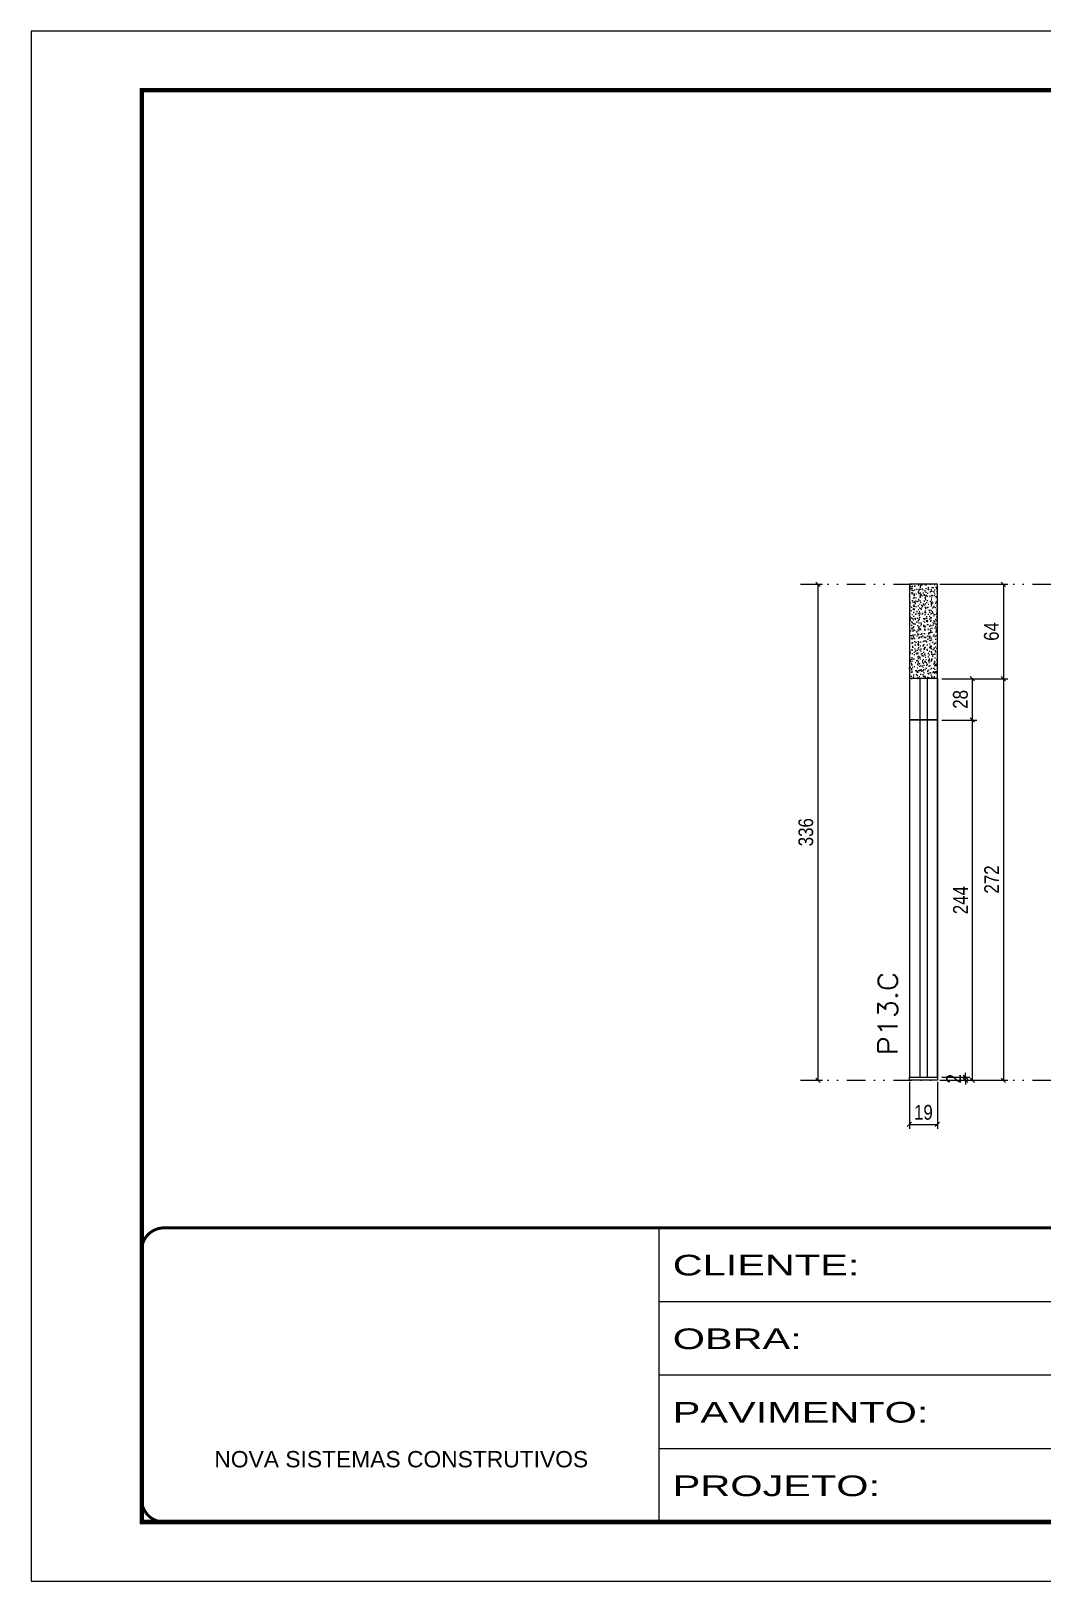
# Model space of a CAD drawing. Header units: millimetres. Extents: x 1945 to 8225, y 304 to 15137.
# Drawn here: x 5128 to 5813, y 7196 to 8246 of the extents above; entities that cross this region are included whole.
import ezdxf

# ---------------------------------------------------------------- set-up
doc = ezdxf.new("R2010")
doc.units = ezdxf.units.MM
for name, pattern in [('CONTINUO', [0]), ('DASHED', [0.75, 0.5, -0.25]), ('DIVIDE2', [0.625, 0.25, -0.125, 0, -0.125, 0, -0.125])]:
    doc.linetypes.add(name, pattern=pattern)
for name, color, linetype in [('COTA', 241, 'Continuous'), ('Nível', 160, 'Continuous'), ('Painéis', 200, 'Continuous'), ('SARR_2.2x7', 40, 'Continuous')]:
    doc.layers.add(name, color=color, linetype=linetype)
for name, color, linetype, lineweight in [('Folhas', 255, 'Continuous', 9), ('SARRAFO DE PRESSAO', 251, 'DASHED', 9), ('Texto Seção', 7, 'Continuous', 15)]:
    doc.layers.add(name, color=color, linetype=linetype, lineweight=lineweight)
doc.styles.add('ARIAL', font='arial.ttf')
doc.styles.add('COTA TECNICA', font='techl___.ttf', dxfattribs={"height": 10})
doc.styles.add('COTA TECNICA-50', font='techl___.ttf', dxfattribs={"height": 10})
doc.styles.add('REGUA-120', font='ROMANS.shx', dxfattribs={"height": 15})
doc.styles.add('Tecnologia', font='')
doc.styles.get('Tecnologia').set_extended_font_data('Forgotten Futurist')
doc.dimstyles.new('COTA PAINEL-50', dxfattribs={"dimtxt": 10, "dimasz": 3, "dimexe": 3, "dimexo": 3, "dimgap": 3, "dimtad": 1, "dimdec": 1, "dimzin": 12, "dimdsep": 46, "dimtxsty": 'COTA TECNICA-50', "dimblk1": 'OBLIQUE', "dimblk2": 'OBLIQUE', "dimsah": 1, "dimcen": 0.9, "dimclrd": 4, "dimclre": 4, "dimclrt": 240, "dimadec": 1, "dimazin": 3, "dimtfac": 1, "dimtdec": 1, "dimtmove": 0, "dimatfit": 3, "dimfxl": 1, "dimtolj": 1, "dimtzin": 12, "dimarcsym": 0})
doc.dimstyles.new('PAINEL', dxfattribs={"dimtxt": 10, "dimasz": 3, "dimexe": 3, "dimexo": 3, "dimgap": 3, "dimtad": 1, "dimdec": 1, "dimzin": 12, "dimdsep": 46, "dimtxsty": 'COTA TECNICA', "dimblk1": 'OBLIQUE', "dimblk2": 'OBLIQUE', "dimsah": 1, "dimcen": 0.9, "dimclrd": 4, "dimclre": 4, "dimclrt": 240, "dimadec": 1, "dimazin": 3, "dimtfac": 1, "dimtdec": 1, "dimtmove": 0, "dimatfit": 3, "dimfxl": 1, "dimtolj": 1, "dimtzin": 12, "dimarcsym": 0})

# ---------------------------------------------------------------- blocks, each defined once
blk = doc.blocks.new('9999999999')
at = {"color": 30, "linetype": 'CONTINUO'}
for p, q in [((98564.6, 34230.2), (98564.6, 34429.4)), ((98564.6, 34379.6), (99584, 34379.6)), ((98564.6, 34329.8), (99488, 34329.8)), ((98564.6, 34280), (99488, 34280))]:
    blk.add_line(p, q, dxfattribs=at)
at = {"color": 30, "linetype": 'CONTINUO', "const_width": 2}
blk.add_lwpolyline([(99584, 34230.2), (99584, 34414.4, 0.414214), (99569, 34429.4), (98229, 34429.4, 0.414214), (98214, 34414.4), (98214, 34245.2, 0.414214), (98229, 34230.2), (99584, 34230.2)], format="xyb", dxfattribs=at)
at = {"layer": 'Folhas'}
blk.add_lwpolyline([(98139, 34190.2), (99624, 34190.2), (99624, 35240.2), (98139, 35240.2)], close=True, dxfattribs=at)
at = {"layer": 'Folhas', "color": 30, "const_width": 3}
blk.add_lwpolyline([(98214, 34230.2), (99584, 34230.2), (99584, 35200.2), (98214, 35200.2)], close=True, dxfattribs=at)
at = {"color": 7, "linetype": 'Continuous', "ltscale": 5, "style": 'ARIAL'}
blk.add_text('NOVA SISTEMAS CONSTRUTIVOS', height=11.059, dxfattribs=at).set_placement((98263.2, 34267.2))
at = {"layer": 'Folhas', "color": 7, "style": 'Tecnologia', "width": 1.5}
for s, p in [('CLIENTE:', (98573.7, 34397.2)), ('OBRA:', (98573.7, 34347.3)), ('PAVIMENTO:', (98573.7, 34297.5)), ('PROJETO:', (98573.7, 34247.7))]:
    blk.add_text(s, height=14, dxfattribs=at).set_placement(p)
blk = doc.blocks.new('_Oblique')
at = {"color": 0, "linetype": 'ByBlock', "lineweight": -2}
blk.add_line((-0.5, -0.5), (0.5, 0.5), dxfattribs=at)
blk = doc.blocks.new('*D1066')
at = {"layer": 'COTA', "color": 4, "lineweight": -2, "transparency": 16777216}
for p, q in [((5652.7, 7870.9), (5664.5, 7870.9)), ((5661.5, 7534.9), (5661.5, 7870.9)), ((5652.7, 7534.9), (5664.5, 7534.9))]:
    blk.add_line(p, q, dxfattribs=at)
at = {"layer": 'Defpoints', "color": 0, "transparency": 16777216}
for p in [(5649.7, 7870.9), (5661.5, 7870.9), (5649.7, 7534.9)]:
    blk.add_point(p, dxfattribs=at)
at = {"layer": 'COTA', "color": 4, "lineweight": -2, "transparency": 16777216, "xscale": 3, "yscale": 3, "zscale": 3}
for p, rotation in [((5661.5, 7870.9), 90), ((5661.5, 7534.9), 270)]:
    blk.add_blockref('_Oblique', p, dxfattribs=dict(at, rotation=rotation))
at = {"layer": 'COTA', "color": 240, "transparency": 16777216, "insert": (5653.3, 7702.9), "char_height": 10, "attachment_point": 5, "rotation": 90, "style": 'COTA TECNICA-50'}
blk.add_mtext('\\A1;336', dxfattribs=at)
blk = doc.blocks.new('*D1074')
at = {"layer": 'COTA', "color": 4, "lineweight": -2, "transparency": 16777216}
for p, q in [((5723.4, 7533.9), (5723.4, 7502)), ((5742.4, 7533.9), (5742.4, 7502)), ((5723.4, 7505), (5742.4, 7505))]:
    blk.add_line(p, q, dxfattribs=at)
at = {"layer": 'Defpoints', "color": 0, "transparency": 16777216}
for p in [(5723.4, 7536.9), (5742.4, 7536.9), (5742.4, 7505)]:
    blk.add_point(p, dxfattribs=at)
at = {"layer": 'COTA', "color": 4, "lineweight": -2, "transparency": 16777216, "xscale": 3, "yscale": 3, "zscale": 3, "rotation": 180}
blk.add_blockref('_Oblique', (5723.4, 7505), dxfattribs=at)
at = {"layer": 'COTA', "color": 4, "lineweight": -2, "transparency": 16777216, "xscale": 3, "yscale": 3, "zscale": 3}
blk.add_blockref('_Oblique', (5742.4, 7505), dxfattribs=at)
at = {"layer": 'COTA', "color": 240, "transparency": 16777216, "insert": (5732.9, 7513.1), "char_height": 10, "attachment_point": 5, "style": 'COTA TECNICA'}
blk.add_mtext('\\A1;19', dxfattribs=at)
blk = doc.blocks.new('*D1075')
at = {"layer": 'COTA', "color": 4, "lineweight": -2, "transparency": 16777216}
for p, q in [((5761.4, 7536.9), (5761.4, 7539.9)), ((5745.4, 7536.9), (5764.4, 7536.9)), ((5745.4, 7534.9), (5764.4, 7534.9)), ((5761.4, 7534.9), (5761.4, 7536.9)), ((5761.4, 7534.9), (5761.4, 7531.9))]:
    blk.add_line(p, q, dxfattribs=at)
at = {"layer": 'Defpoints', "color": 0, "transparency": 16777216}
for p in [(5742.4, 7536.9), (5742.4, 7534.9), (5761.4, 7536.9)]:
    blk.add_point(p, dxfattribs=at)
at = {"layer": 'COTA', "color": 4, "lineweight": -2, "transparency": 16777216, "xscale": 3, "yscale": 3, "zscale": 3}
for p, rotation in [((5761.4, 7536.9), 270), ((5761.4, 7534.9), 90)]:
    blk.add_blockref('_Oblique', p, dxfattribs=dict(at, rotation=rotation))
at = {"layer": 'COTA', "color": 240, "transparency": 16777216, "insert": (5753.4, 7535.9), "char_height": 10, "attachment_point": 5, "rotation": 90, "style": 'COTA TECNICA-50'}
blk.add_mtext('\\A1;2', dxfattribs=at)
blk = doc.blocks.new('*D1076')
at = {"layer": 'COTA', "color": 4, "linetype": 'ByBlock', "lineweight": -2, "transparency": 16777216}
for p, q in [((5745.4, 7806.9), (5769.1, 7806.9)), ((5766.1, 7778.9), (5766.1, 7806.9)), ((5745.4, 7778.9), (5769.1, 7778.9))]:
    blk.add_line(p, q, dxfattribs=at)
at = {"layer": 'Defpoints', "color": 0, "linetype": 'ByBlock', "transparency": 16777216}
for p in [(5742.4, 7806.9), (5766.1, 7806.9), (5742.4, 7778.9)]:
    blk.add_point(p, dxfattribs=at)
at = {"layer": 'COTA', "color": 4, "linetype": 'ByBlock', "lineweight": -2, "transparency": 16777216, "xscale": 3, "yscale": 3, "zscale": 3}
for p, rotation in [((5766.1, 7806.9), 90), ((5766.1, 7778.9), 270)]:
    blk.add_blockref('_Oblique', p, dxfattribs=dict(at, rotation=rotation))
at = {"layer": 'COTA', "color": 240, "linetype": 'ByBlock', "transparency": 16777216, "insert": (5758, 7792.9), "char_height": 10, "attachment_point": 5, "rotation": 90, "style": 'COTA TECNICA'}
blk.add_mtext('\\A1;28', dxfattribs=at)
blk = doc.blocks.new('*D1077')
at = {"layer": 'COTA', "color": 4, "lineweight": -2, "transparency": 16777216}
for p, q in [((5745.4, 7778.9), (5769.1, 7778.9)), ((5766.1, 7534.9), (5766.1, 7778.9)), ((5745.4, 7534.9), (5769.1, 7534.9))]:
    blk.add_line(p, q, dxfattribs=at)
at = {"layer": 'Defpoints', "color": 0, "transparency": 16777216}
for p in [(5742.4, 7778.9), (5766.1, 7778.9), (5742.4, 7534.9)]:
    blk.add_point(p, dxfattribs=at)
at = {"layer": 'COTA', "color": 4, "lineweight": -2, "transparency": 16777216, "xscale": 3, "yscale": 3, "zscale": 3}
for p, rotation in [((5766.1, 7778.9), 90), ((5766.1, 7534.9), 270)]:
    blk.add_blockref('_Oblique', p, dxfattribs=dict(at, rotation=rotation))
at = {"layer": 'COTA', "color": 240, "transparency": 16777216, "insert": (5758, 7656.9), "char_height": 10, "attachment_point": 5, "rotation": 90, "style": 'COTA TECNICA'}
blk.add_mtext('\\A1;244', dxfattribs=at)
blk = doc.blocks.new('*D1626')
at = {"layer": 'COTA', "color": 4, "lineweight": -2, "transparency": 16777216}
for p, q in [((5745.4, 7870.9), (5790.1, 7870.9)), ((5787.1, 7870.9), (5787.1, 7806.9)), ((5745.4, 7806.9), (5790.1, 7806.9))]:
    blk.add_line(p, q, dxfattribs=at)
at = {"layer": 'Defpoints', "color": 0, "transparency": 16777216}
for p in [(5742.4, 7870.9), (5742.4, 7806.9), (5787.1, 7806.9)]:
    blk.add_point(p, dxfattribs=at)
at = {"layer": 'COTA', "color": 4, "lineweight": -2, "transparency": 16777216, "xscale": 3, "yscale": 3, "zscale": 3}
for p, rotation in [((5787.1, 7870.9), 90), ((5787.1, 7806.9), 270)]:
    blk.add_blockref('_Oblique', p, dxfattribs=dict(at, rotation=rotation))
at = {"layer": 'COTA', "color": 240, "transparency": 16777216, "insert": (5779, 7838.9), "char_height": 10, "attachment_point": 5, "rotation": 90, "style": 'COTA TECNICA'}
blk.add_mtext('\\A1;64', dxfattribs=at)
blk = doc.blocks.new('*D1627')
at = {"layer": 'COTA', "color": 4, "lineweight": -2, "transparency": 16777216}
for p, q in [((5745.4, 7806.9), (5790.1, 7806.9)), ((5787.1, 7806.9), (5787.1, 7534.9)), ((5745.4, 7534.9), (5790.1, 7534.9))]:
    blk.add_line(p, q, dxfattribs=at)
at = {"layer": 'Defpoints', "color": 0, "transparency": 16777216}
for p in [(5742.4, 7806.9), (5742.4, 7534.9), (5787.1, 7534.9)]:
    blk.add_point(p, dxfattribs=at)
at = {"layer": 'COTA', "color": 4, "lineweight": -2, "transparency": 16777216, "xscale": 3, "yscale": 3, "zscale": 3}
for p, rotation in [((5787.1, 7806.9), 90), ((5787.1, 7534.9), 270)]:
    blk.add_blockref('_Oblique', p, dxfattribs=dict(at, rotation=rotation))
at = {"layer": 'COTA', "color": 240, "transparency": 16777216, "insert": (5779.1, 7670.9), "char_height": 10, "attachment_point": 5, "rotation": 90, "style": 'COTA TECNICA'}
blk.add_mtext('\\A1;272', dxfattribs=at)

msp = doc.modelspace()

# ---------------------------------------------------------------- hatches: boundary and pattern name
at = {"layer": 'COTA', "linetype": 'ByBlock'}
h = msp.add_hatch(dxfattribs=at)
h.set_pattern_fill('AR-CONC', color=256, scale=0.03)
h.set_pattern_definition([(50, (-11436.2764, 2372.5064), (5.4655401, -0.4781726), [0.5715, -6.2865]), (355, (-11436.2764, 2372.5064), (-1.0573026, 5.7317054), [0.4572, -5.0292175]), (100.451445, (-11435.821, 2372.4665), (4.4082374, 5.2535326), [0.4857003, -5.3427073]), (46.1842, (-11436.2764, 2374.0304), (8.1323712, -1.2612698), [0.85725, -9.42975]), (96.63556, (-11435.599, 2373.925), (7.122124, 7.4227837), [0.7285507, -8.0140682]), (351.18415, (-11436.276, 2374.03), (7.122124, 7.4227837), [0.685799, -7.543792]), (21, (-11435.5144, 2373.6494), (4.5484317, -3.067956), [0.5715, -6.2865]), (326, (-11435.5144, 2373.6494), (1.8540609, 5.525639), [0.4572, -5.0292]), (71.451445, (-11435.1354, 2373.3937), (6.4024926, 2.457683), [0.4857003, -5.3426981]), (37.5, (-11436.2764, 2372.5064), (0.0926581, 2.53665117), [0, -4.96824, 0, -5.1054, 0, -5.04825]), (7.5, (-11436.2764, 2372.5064), (2.00458988, 3.00541724), [0, -2.91084, 0, -4.85394, 0, -1.92405]), (327.5, (-11437.9756, 2372.5064), (4.06771786, -0.17186232), [0, -1.905, 0, -5.9436, 0, -7.8867]), (317.5, (-11438.7376, 2372.5064), (4.44387544, 0.7627947), [0, -2.4765, 0, -3.94716, 0, -5.6007])])
h.paths.add_polyline_path([(5723.45, 7806.94), (5742.45, 7806.94), (5742.45, 7870.94), (5723.45, 7870.94)])

# ---------------------------------------------------------------- linework, layer by layer
msp.add_lwpolyline([(5742.45, 7806.94), (5742.45, 7870.94), (5723.45, 7870.94), (5723.45, 7806.94)], dxfattribs=at)
at = {"layer": 'Nível', "color": 4, "linetype": 'DIVIDE2', "ltscale": 50}
for p, q in [((5649.65, 7870.94), (6559.86, 7870.94)), ((5649.65, 7534.94), (6559.86, 7534.94))]:
    msp.add_line(p, q, dxfattribs=at)
at = {"layer": 'Painéis'}
for p, q in [((5723.45, 7806.94), (5723.45, 7536.94)), ((5742.45, 7806.94), (5723.45, 7806.94)), ((5742.45, 7536.94), (5742.45, 7806.94)), ((5742.45, 7806.94), (5742.45, 7536.94)), ((5723.45, 7778.94), (5742.45, 7778.94)), ((5742.45, 7778.94), (5723.45, 7778.94)), ((5723.45, 7536.94), (5742.45, 7536.94))]:
    msp.add_line(p, q, dxfattribs=at)
msp.add_lwpolyline([(5723.45, 7536.94), (5742.45, 7536.94), (5742.45, 7534.94), (5723.45, 7534.94)], close=True, dxfattribs=at)
at = {"layer": 'SARR_2.2x7'}
for p, q in [((5730.45, 7806.94), (5730.45, 7536.94)), ((5735.45, 7806.94), (5735.45, 7536.94)), ((5730.45, 7778.94), (5730.45, 7778.94)), ((5730.45, 7778.94), (5730.45, 7778.94)), ((5735.45, 7778.94), (5735.45, 7778.94)), ((5735.45, 7778.94), (5735.45, 7778.94))]:
    msp.add_line(p, q, dxfattribs=at)

# ---------------------------------------------------------------- block references
at = {"layer": 'SARRAFO DE PRESSAO', "color": 6, "linetype": 'ByBlock'}
msp.add_blockref('9999999999', (-93010.62, -26994.55), dxfattribs=at)

# ---------------------------------------------------------------- texts
at = {"layer": 'Texto Seção', "style": 'REGUA-120', "width": 1.1}
msp.add_text('P13.C', height=13, rotation=90, dxfattribs=at).set_placement((5715.29, 7551.84))

# ---------------------------------------------------------------- dimensions: what is measured, and where the dimension line sits
at = {"layer": 'COTA'}
for base, p1, p2, dimstyle, picture, middle in [((5661.5, 7870.94), (5649.65, 7534.94), (5649.65, 7870.94), 'COTA PAINEL-50', '*D1066', (5653.28, 7702.94)), ((5787.14, 7806.94), (5742.45, 7870.94), (5742.45, 7806.94), 'PAINEL', '*D1626', (5779.03, 7838.94)), ((5787.14, 7534.94), (5742.45, 7806.94), (5742.45, 7534.94), 'PAINEL', '*D1627', (5779.06, 7670.94)), ((5766.08, 7778.94), (5742.45, 7534.94), (5742.45, 7778.94), 'PAINEL', '*D1077', (5758.01, 7656.94))]:
    dim = msp.add_linear_dim(base=base, p1=p1, p2=p2, angle=90, dimstyle=dimstyle, dxfattribs=at)
    dim.commit()
    dim.dimension.update_dxf_attribs({"geometry": picture, "text_midpoint": middle})
at = {"layer": 'COTA', "linetype": 'ByBlock'}
dim = msp.add_linear_dim(base=(5766.08, 7806.94), p1=(5742.45, 7778.94), p2=(5742.45, 7806.94), angle=90, dimstyle='PAINEL', dxfattribs=at)
dim.commit()
dim.dimension.update_dxf_attribs({"geometry": '*D1076', "text_midpoint": (5757.99, 7792.94)})
at = {"layer": 'COTA'}
dim = msp.add_linear_dim(base=(5761.35, 7536.94), p1=(5742.45, 7534.94), p2=(5742.45, 7536.94), angle=90, dimstyle='COTA PAINEL-50', dxfattribs=at)
dim.commit()
dim.dimension.update_dxf_attribs({"geometry": '*D1075', "text_midpoint": (5761.35, 7535.94), "dimtype": 160})
dim = msp.add_linear_dim(base=(5742.45, 7505.05), p1=(5723.45, 7536.94), p2=(5742.45, 7536.94), dimstyle='PAINEL', override={"dimarcsym": 2}, dxfattribs=at)
dim.commit()
dim.dimension.update_dxf_attribs({"geometry": '*D1074', "text_midpoint": (5732.95, 7513.14)})

doc.saveas('drawing.dxf')
